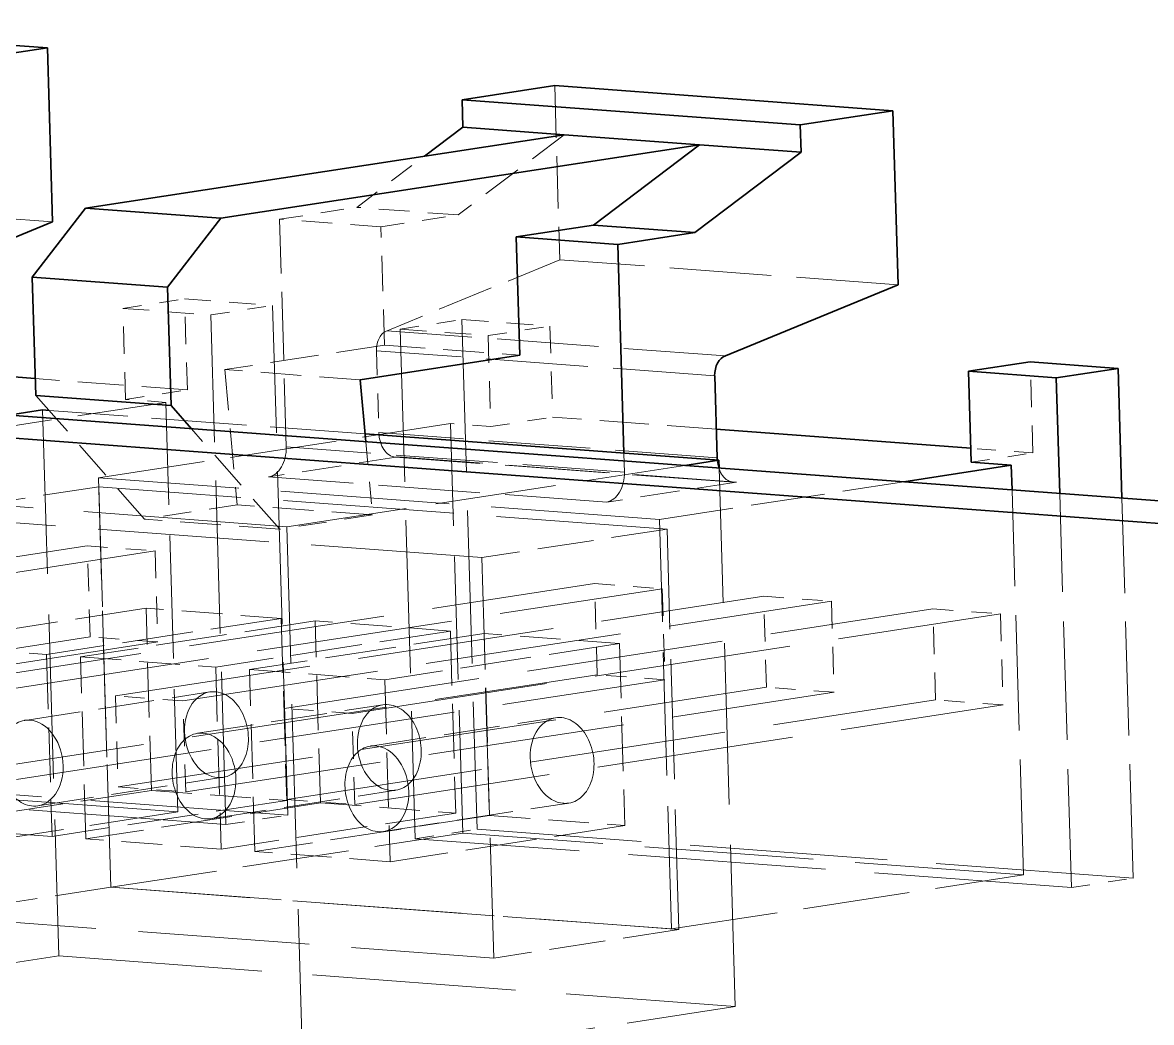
# Model space of a CAD drawing. Extents: x 23 to 417, y 3 to 294.
# Drawn here: x 337.03 to 343.19, y 155.18 to 160.64 of the extents above; entities that cross this region are included whole.
import ezdxf

# ---------------------------------------------------------------- set-up
doc = ezdxf.new("R2010")
doc.units = 0
doc.linetypes.add('DASHED', pattern=[15, 12, -3])
doc.layers.get('0').update_dxf_attribs({"lineweight": 13})

# ---------------------------------------------------------------- blocks, each defined once
blk = doc.blocks.new('BLOCK3535')
at = {"color": 7, "lineweight": 35, "ltscale": 0.09253}
for p, q in [((-30.201, 56.341), (-33.892, 56.616)), ((-20.974, 55.654), (-24.665, 55.929)), ((-21.985, 55.499), (-25.676, 55.774))]:
    blk.add_line(p, q, dxfattribs=at)
at = {"color": 7, "lineweight": 35, "ltscale": 0.025569}
for p, q in [((-31.212, 56.186), (-30.201, 56.341)), ((-25.676, 55.774), (-24.665, 55.929)), ((-21.985, 55.499), (-20.974, 55.654))]:
    blk.add_line(p, q, dxfattribs=at)
at = {"color": 7, "lineweight": 35, "ltscale": 0.047533}
for p, q in [((-30.201, 56.341), (-30.145, 54.441)), ((-20.974, 55.654), (-20.918, 53.754))]:
    blk.add_line(p, q, dxfattribs=at)
at = {"color": 7, "linetype": 'DASHED', "lineweight": 13, "ltscale": 0.047533}
blk.add_line((-24.665, 55.929), (-24.609, 54.029), dxfattribs=at)
at = {"color": 7, "lineweight": 35, "ltscale": 0.007452}
for p, q in [((-25.667, 55.476), (-25.676, 55.774)), ((-21.976, 55.201), (-21.985, 55.499))]:
    blk.add_line(p, q, dxfattribs=at)
at = {"color": 7, "lineweight": 35, "ltscale": 0.013137}
blk.add_line((-26.086, 55.159), (-25.667, 55.476), dxfattribs=at)
at = {"color": 7, "lineweight": 35, "ltscale": 0.027759}
for p, q in [((-24.56, 55.393), (-25.667, 55.476)), ((-21.976, 55.201), (-23.083, 55.283)), ((-23.135, 54.325), (-24.242, 54.407)), ((-23.977, 54.195), (-25.085, 54.278))]:
    blk.add_line(p, q, dxfattribs=at)
at = {"color": 7, "lineweight": 35, "ltscale": 0.132154}
for p, q in [((-29.785, 54.591), (-24.56, 55.393)), ((-28.308, 54.481), (-23.083, 55.283))]:
    blk.add_line(p, q, dxfattribs=at)
at = {"color": 7, "linetype": 'DASHED', "lineweight": 13, "ltscale": 0.036322}
blk.add_line((-24.56, 55.393), (-25.719, 54.517), dxfattribs=at)
at = {"color": 7, "lineweight": 35, "ltscale": 0.037012}
for p, q in [((-23.083, 55.283), (-24.56, 55.393)), ((-28.308, 54.481), (-29.785, 54.591)), ((-28.89, 53.729), (-30.367, 53.839)), ((-28.852, 52.438), (-30.328, 52.548))]:
    blk.add_line(p, q, dxfattribs=at)
at = {"color": 7, "lineweight": 35, "ltscale": 0.036322}
for p, q in [((-23.083, 55.283), (-24.242, 54.407)), ((-23.135, 54.325), (-21.976, 55.201))]:
    blk.add_line(p, q, dxfattribs=at)
at = {"color": 7, "linetype": 'DASHED', "lineweight": 13, "ltscale": 0.023186}
blk.add_line((-26.826, 54.6), (-26.086, 55.159), dxfattribs=at)
at = {"color": 7, "linetype": 'DASHED', "lineweight": 13, "ltscale": 0.09253}
for p, q in [((-30.145, 54.441), (-33.836, 54.716)), ((-20.918, 53.754), (-24.609, 54.029)), ((-22.802, 52.978), (-26.493, 53.253)), ((-22.919, 52.762), (-26.61, 53.036)), ((-22.893, 51.868), (-26.584, 52.143)), ((-23.904, 51.712), (-27.595, 51.987)), ((-22.713, 51.6), (-26.404, 51.875)), ((-22.682, 51.601), (-26.373, 51.876)), ((-24.097, 51.383), (-27.788, 51.658))]:
    blk.add_line(p, q, dxfattribs=at)
at = {"color": 7, "lineweight": 35, "ltscale": 0.02376}
for p, q in [((-30.367, 53.839), (-29.785, 54.591)), ((-28.89, 53.729), (-28.308, 54.481))]:
    blk.add_line(p, q, dxfattribs=at)
at = {"color": 7, "linetype": 'DASHED', "lineweight": 13, "ltscale": 0.021308}
for p, q in [((-27.668, 54.47), (-26.826, 54.6)), ((-26.561, 54.388), (-25.719, 54.517))]:
    blk.add_line(p, q, dxfattribs=at)
at = {"color": 7, "linetype": 'DASHED', "lineweight": 13, "ltscale": 0.027759}
for p, q in [((-25.719, 54.517), (-26.826, 54.6)), ((-26.561, 54.388), (-27.668, 54.47))]:
    blk.add_line(p, q, dxfattribs=at)
at = {"color": 7, "linetype": 'DASHED', "lineweight": 13, "ltscale": 0.062096}
blk.add_line((-27.595, 51.987), (-27.668, 54.47), dxfattribs=at)
at = {"color": 7, "lineweight": 35, "ltscale": 0.050944}
for p, q in [((-30.145, 54.441), (-32.03, 53.665)), ((-20.918, 53.754), (-22.802, 52.978))]:
    blk.add_line(p, q, dxfattribs=at)
at = {"color": 7, "linetype": 'DASHED', "lineweight": 13, "ltscale": 0.03229}
blk.add_line((-26.523, 53.097), (-26.561, 54.388), dxfattribs=at)
at = {"color": 7, "lineweight": 35, "ltscale": 0.021308}
for p, q in [((-25.085, 54.278), (-24.242, 54.407)), ((-23.977, 54.195), (-23.135, 54.325))]:
    blk.add_line(p, q, dxfattribs=at)
at = {"color": 7, "lineweight": 35, "ltscale": 0.03229}
for p, q in [((-25.046, 52.987), (-25.085, 54.278)), ((-30.328, 52.548), (-30.367, 53.839)), ((-28.852, 52.438), (-28.89, 53.729))]:
    blk.add_line(p, q, dxfattribs=at)
at = {"color": 7, "lineweight": 35, "ltscale": 0.056977}
blk.add_line((-23.91, 51.917), (-23.977, 54.195), dxfattribs=at)
at = {"color": 7, "linetype": 'DASHED', "lineweight": 13, "ltscale": 0.050944}
blk.add_line((-24.609, 54.029), (-26.493, 53.253), dxfattribs=at)
at = {"color": 7, "lineweight": 35}
for p, q in [((-51.61, 53.895), (-2.726, 50.255)), ((-52.689, 53.729), (-2.719, 50.008))]:
    blk.add_line(p, q, dxfattribs=at)
at = {"color": 7, "linetype": 'DASHED', "lineweight": 13, "ltscale": 0.017046}
for p, q in [((-29.378, 53.498), (-28.704, 53.601)), ((-28.418, 53.426), (-27.744, 53.53)), ((-26.351, 53.272), (-25.677, 53.376)), ((-25.391, 53.201), (-24.717, 53.305)), ((-29.348, 52.505), (-28.674, 52.608)), ((-25.362, 52.208), (-24.688, 52.311)), ((-20.121, 51.818), (-19.447, 51.921)), ((-28.253, 47.865), (-27.579, 47.968)), ((-26.186, 47.711), (-25.512, 47.815)), ((-19.026, 47.178), (-18.352, 47.281))]:
    blk.add_line(p, q, dxfattribs=at)
at = {"color": 7, "linetype": 'DASHED', "lineweight": 13, "ltscale": 0.024058}
for p, q in [((-28.704, 53.601), (-27.744, 53.53)), ((-29.378, 53.498), (-28.418, 53.426)), ((-25.677, 53.376), (-24.717, 53.305)), ((-26.351, 53.272), (-25.391, 53.201))]:
    blk.add_line(p, q, dxfattribs=at)
at = {"color": 7, "linetype": 'DASHED', "lineweight": 13, "ltscale": 0.024839}
for p, q in [((-28.674, 52.608), (-28.704, 53.601)), ((-29.348, 52.505), (-29.378, 53.498)), ((-24.717, 53.305), (-24.688, 52.311)), ((-25.391, 53.201), (-25.362, 52.208)), ((-19.447, 51.921), (-19.476, 52.914)), ((-29.736, 49.913), (-29.766, 50.906)), ((-29.027, 50.851), (-28.998, 49.858)), ((-24.2, 49.5), (-24.229, 50.494)), ((-23.491, 50.439), (-23.462, 49.446)), ((-22.354, 49.363), (-22.384, 50.356)), ((-21.645, 50.301), (-21.616, 49.308)), ((-20.509, 49.226), (-20.538, 50.219)), ((-19.8, 50.164), (-19.771, 49.171)), ((-29.46, 49.269), (-29.431, 48.276)), ((-28.692, 48.221), (-28.722, 49.214)), ((-27.615, 49.132), (-27.585, 48.138)), ((-26.847, 48.084), (-26.876, 49.077))]:
    blk.add_line(p, q, dxfattribs=at)
at = {"color": 7, "linetype": 'DASHED', "lineweight": 13, "ltscale": 0.139096}
for p, q in [((-27.579, 47.968), (-27.744, 53.53)), ((-28.253, 47.865), (-28.418, 53.426)), ((-25.677, 53.376), (-25.512, 47.815)), ((-26.351, 53.272), (-26.186, 47.711))]:
    blk.add_line(p, q, dxfattribs=at)
at = {"color": 7, "linetype": 'DASHED', "lineweight": 13, "ltscale": 0.044046}
blk.add_line((-26.523, 53.097), (-28.264, 52.829), dxfattribs=at)
at = {"color": 7, "lineweight": 35, "ltscale": 0.044046}
blk.add_line((-25.046, 52.987), (-26.788, 52.719), dxfattribs=at)
at = {"color": 7, "linetype": 'DASHED', "lineweight": 13, "ltscale": 0.022355}
blk.add_line((-26.61, 53.036), (-26.584, 52.143), dxfattribs=at)
at = {"color": 7, "linetype": 'DASHED', "lineweight": 13, "ltscale": 0.037012}
for p, q in [((-26.523, 53.097), (-25.046, 52.987)), ((-26.788, 52.719), (-28.264, 52.829)), ((-26.655, 51.243), (-28.132, 51.353)), ((-27.666, 51.088), (-29.143, 51.198)), ((-27.649, 50.115), (-29.125, 50.225)), ((-25.804, 49.977), (-27.28, 50.087)), ((-23.958, 49.84), (-25.434, 49.95)), ((-31.686, 49.831), (-30.21, 49.721)), ((-29.841, 49.694), (-28.365, 49.584)), ((-27.995, 49.556), (-26.519, 49.446)), ((-29.067, 48.238), (-27.59, 48.128)), ((-27.221, 48.101), (-25.745, 47.991)), ((-25.376, 47.964), (-23.899, 47.854)), ((-30.151, 47.735), (-31.628, 47.845)), ((-28.306, 47.598), (-29.782, 47.708)), ((-26.46, 47.46), (-27.937, 47.57))]:
    blk.add_line(p, q, dxfattribs=at)
at = {"color": 7, "lineweight": 35, "ltscale": 0.045016}
blk.add_line((-30.334, 52.732), (-32.13, 52.866), dxfattribs=at)
at = {"color": 7, "lineweight": 35, "ltscale": 0.017046}
for p, q in [((-20.15, 52.811), (-19.476, 52.914)), ((-19.191, 52.739), (-18.517, 52.843))]:
    blk.add_line(p, q, dxfattribs=at)
at = {"color": 7, "lineweight": 35, "ltscale": 0.024058}
for p, q in [((-19.476, 52.914), (-18.517, 52.843)), ((-20.15, 52.811), (-19.191, 52.739))]:
    blk.add_line(p, q, dxfattribs=at)
at = {"color": 7, "linetype": 'DASHED', "lineweight": 13, "ltscale": 0.041604}
blk.add_line((-28.674, 52.608), (-30.334, 52.732), dxfattribs=at)
at = {"color": 7, "linetype": 'DASHED', "lineweight": 13, "ltscale": 0.03705}
blk.add_line((-28.264, 52.829), (-28.132, 51.353), dxfattribs=at)
at = {"color": 7, "lineweight": 35, "ltscale": 0.022355}
blk.add_line((-22.919, 52.762), (-22.893, 51.868), dxfattribs=at)
at = {"color": 7, "lineweight": 35, "ltscale": 0.024839}
blk.add_line((-20.121, 51.818), (-20.15, 52.811), dxfattribs=at)
at = {"color": 7, "lineweight": 35, "ltscale": 0.031549}
blk.add_line((-19.153, 51.478), (-19.191, 52.739), dxfattribs=at)
at = {"color": 7, "lineweight": 35, "ltscale": 0.035402}
blk.add_line((-18.475, 51.427), (-18.517, 52.843), dxfattribs=at)
at = {"color": 7, "lineweight": 35, "ltscale": 0.017002}
blk.add_line((-26.788, 52.719), (-26.727, 52.042), dxfattribs=at)
at = {"color": 7, "lineweight": 35, "ltscale": 0.008487}
for p, q in [((-30.104, 52.293), (-30.328, 52.548)), ((-28.628, 52.183), (-28.852, 52.438))]:
    blk.add_line(p, q, dxfattribs=at)
at = {"color": 7, "linetype": 'DASHED', "lineweight": 13, "ltscale": 0.011011}
for p, q in [((-28.909, 52.472), (-29.348, 52.505)), ((-25.362, 52.208), (-25.801, 52.241))]:
    blk.add_line(p, q, dxfattribs=at)
at = {"color": 7, "linetype": 'DASHED', "lineweight": 13, "ltscale": 0.097164}
for p, q in [((-32.751, 51.882), (-28.909, 52.472)), ((-29.643, 51.65), (-25.801, 52.241)), ((-32.618, 47.413), (-28.777, 48.003)), ((-29.51, 47.181), (-25.669, 47.772)), ((-23.391, 46.726), (-19.549, 47.316))]:
    blk.add_line(p, q, dxfattribs=at)
at = {"color": 7, "lineweight": 35, "ltscale": 0.009441}
for p, q in [((-30.627, 52.332), (-30.254, 52.39)), ((-23.245, 51.783), (-22.872, 51.84))]:
    blk.add_line(p, q, dxfattribs=at)
at = {"color": 7, "lineweight": 35, "ltscale": 0.00174}
blk.add_line((-30.184, 52.384), (-30.254, 52.39), dxfattribs=at)
at = {"color": 7, "linetype": 'DASHED', "lineweight": 13, "ltscale": 0.149031}
for p, q in [((-30.254, 52.39), (-30.077, 46.431)), ((-27.413, 45.156), (-27.59, 51.115))]:
    blk.add_line(p, q, dxfattribs=at)
at = {"color": 7, "linetype": 'DASHED', "lineweight": 13, "ltscale": 0.086484}
blk.add_line((-26.735, 52.128), (-30.184, 52.384), dxfattribs=at)
at = {"color": 7, "linetype": 'DASHED', "lineweight": 13, "ltscale": 0.111773}
for p, q in [((-28.777, 48.003), (-28.909, 52.472)), ((-25.669, 47.772), (-25.801, 52.241)), ((-29.51, 47.181), (-29.643, 51.65)), ((-23.391, 46.726), (-23.523, 51.195))]:
    blk.add_line(p, q, dxfattribs=at)
at = {"color": 7, "linetype": 'DASHED', "lineweight": 13, "ltscale": 0.036449}
for p, q in [((-29.143, 51.198), (-30.104, 52.293)), ((-27.666, 51.088), (-28.628, 52.183))]:
    blk.add_line(p, q, dxfattribs=at)
at = {"color": 7, "linetype": 'DASHED', "lineweight": 13, "ltscale": 0.044773}
blk.add_line((-22.902, 52.178), (-24.688, 52.311), dxfattribs=at)
at = {"color": 7, "lineweight": 35, "ltscale": 0.096836}
blk.add_line((-22.872, 51.84), (-26.735, 52.128), dxfattribs=at)
at = {"color": 7, "lineweight": 35, "ltscale": 0.06961}
blk.add_line((-20.125, 51.972), (-22.902, 52.178), dxfattribs=at)
at = {"color": 7, "linetype": 'DASHED', "lineweight": 13, "ltscale": 0.020048}
blk.add_line((-26.727, 52.042), (-26.655, 51.243), dxfattribs=at)
at = {"color": 7, "linetype": 'DASHED', "lineweight": 13, "ltscale": 0.035801}
for p, q in [((-26.373, 51.876), (-27.788, 51.658)), ((-22.682, 51.601), (-24.097, 51.383))]:
    blk.add_line(p, q, dxfattribs=at)
at = {"color": 7, "linetype": 'DASHED', "lineweight": 13, "ltscale": 0.005119}
blk.add_line((-23.904, 51.712), (-23.91, 51.917), dxfattribs=at)
at = {"color": 7, "linetype": 'DASHED', "lineweight": 13, "ltscale": 0.01701}
blk.add_line((-19.447, 51.921), (-20.125, 51.972), dxfattribs=at)
at = {"color": 7, "linetype": 'DASHED', "lineweight": 13, "ltscale": 0.109884}
blk.add_line((-27.59, 51.115), (-23.245, 51.783), dxfattribs=at)
at = {"color": 7, "lineweight": 35, "ltscale": 0.002134}
blk.add_line((-22.869, 51.755), (-22.872, 51.84), dxfattribs=at)
at = {"color": 7, "linetype": 'DASHED', "lineweight": 13, "ltscale": 0.146897}
blk.add_line((-22.695, 45.881), (-22.869, 51.755), dxfattribs=at)
at = {"color": 7, "lineweight": 35, "ltscale": 0.029686}
blk.add_line((-20.855, 51.605), (-19.682, 51.785), dxfattribs=at)
at = {"color": 7, "lineweight": 35, "ltscale": 0.011011}
blk.add_line((-19.682, 51.785), (-20.121, 51.818), dxfattribs=at)
at = {"color": 7, "lineweight": 35, "ltscale": 0.00671}
blk.add_line((-19.674, 51.517), (-19.682, 51.785), dxfattribs=at)
at = {"color": 7, "linetype": 'DASHED', "lineweight": 13, "ltscale": 0.18506}
for p, q in [((-27.59, 51.115), (-34.971, 51.665)), ((-30.077, 46.431), (-22.695, 45.881))]:
    blk.add_line(p, q, dxfattribs=at)
at = {"color": 7, "linetype": 'DASHED', "lineweight": 13, "ltscale": 0.153415}
for p, q in [((-23.523, 51.195), (-29.643, 51.65)), ((-28.777, 48.003), (-34.896, 48.459)), ((-19.549, 47.316), (-25.669, 47.772)), ((-23.391, 46.726), (-29.51, 47.181))]:
    blk.add_line(p, q, dxfattribs=at)
at = {"color": 7, "linetype": 'DASHED', "lineweight": 13, "ltscale": 0.051139}
for p, q in [((-29.64, 51.551), (-31.662, 51.24)), ((-23.439, 51.089), (-25.461, 50.779)), ((-30.449, 49.001), (-28.427, 49.312)), ((-28.563, 48.861), (-26.541, 49.172)), ((-26.677, 48.72), (-24.655, 49.031)), ((-30.306, 48.07), (-28.284, 48.381)), ((-28.42, 47.929), (-26.398, 48.24)), ((-26.534, 47.789), (-24.512, 48.1)), ((-29.51, 47.181), (-31.532, 46.871)), ((-23.31, 46.72), (-25.331, 46.409))]:
    blk.add_line(p, q, dxfattribs=at)
at = {"color": 7, "linetype": 'DASHED', "lineweight": 13, "ltscale": 0.15545}
for p, q in [((-23.439, 51.089), (-29.64, 51.551)), ((-25.461, 50.779), (-31.662, 51.24)), ((-29.51, 47.181), (-23.31, 46.72)), ((-31.532, 46.871), (-25.331, 46.409))]:
    blk.add_line(p, q, dxfattribs=at)
at = {"color": 7, "linetype": 'DASHED', "lineweight": 13, "ltscale": 0.109289}
for p, q in [((-29.64, 51.551), (-29.51, 47.181)), ((-23.31, 46.72), (-23.439, 51.089)), ((-25.331, 46.409), (-25.461, 50.779))]:
    blk.add_line(p, q, dxfattribs=at)
at = {"color": 7, "linetype": 'DASHED', "lineweight": 13, "ltscale": 0.067478}
blk.add_line((-23.523, 51.195), (-20.855, 51.605), dxfattribs=at)
at = {"color": 7, "linetype": 'DASHED', "lineweight": 13, "ltscale": 0.105063}
blk.add_line((-19.549, 47.316), (-19.674, 51.517), dxfattribs=at)
at = {"color": 7, "linetype": 'DASHED', "lineweight": 13, "ltscale": 0.107547}
blk.add_line((-19.026, 47.178), (-19.153, 51.478), dxfattribs=at)
at = {"color": 7, "linetype": 'DASHED', "lineweight": 13, "ltscale": 0.103694}
blk.add_line((-18.352, 47.281), (-18.475, 51.427), dxfattribs=at)
at = {"color": 7, "linetype": 'DASHED', "lineweight": 13, "ltscale": 0.025569}
for p, q in [((-28.132, 51.353), (-29.143, 51.198)), ((-26.655, 51.243), (-27.666, 51.088))]:
    blk.add_line(p, q, dxfattribs=at)
at = {"color": 7, "linetype": 'DASHED', "lineweight": 13, "ltscale": 0.178986}
for p, q in [((-36.842, 49.819), (-29.766, 50.906)), ((-36.104, 49.764), (-29.027, 50.851)), ((-31.306, 49.406), (-24.229, 50.494)), ((-30.567, 49.351), (-23.491, 50.439)), ((-29.46, 49.269), (-22.384, 50.356)), ((-28.722, 49.214), (-21.645, 50.301)), ((-27.615, 49.132), (-20.538, 50.219)), ((-26.876, 49.077), (-19.8, 50.164)), ((-36.813, 48.826), (-29.736, 49.913)), ((-36.074, 48.771), (-28.998, 49.858)), ((-31.276, 48.413), (-24.2, 49.5)), ((-30.538, 48.358), (-23.462, 49.446)), ((-29.431, 48.276), (-22.354, 49.363)), ((-28.692, 48.221), (-21.616, 49.308)), ((-27.585, 48.138), (-20.509, 49.226)), ((-26.847, 48.084), (-19.771, 49.171))]:
    blk.add_line(p, q, dxfattribs=at)
at = {"color": 7, "linetype": 'DASHED', "lineweight": 13, "ltscale": 0.018506}
for p, q in [((-29.766, 50.906), (-29.027, 50.851)), ((-24.229, 50.494), (-23.491, 50.439)), ((-22.384, 50.356), (-21.645, 50.301)), ((-20.538, 50.219), (-19.8, 50.164)), ((-28.998, 49.858), (-29.736, 49.913)), ((-23.462, 49.446), (-24.2, 49.5)), ((-21.616, 49.308), (-22.354, 49.363)), ((-28.722, 49.214), (-29.46, 49.269)), ((-19.771, 49.171), (-20.509, 49.226)), ((-26.876, 49.077), (-27.615, 49.132)), ((-29.431, 48.276), (-28.692, 48.221)), ((-27.585, 48.138), (-26.847, 48.084))]:
    blk.add_line(p, q, dxfattribs=at)
at = {"color": 7, "linetype": 'DASHED', "lineweight": 13, "ltscale": 0.064776}
for p, q in [((-29.125, 50.225), (-31.686, 49.831)), ((-27.649, 50.115), (-30.21, 49.721)), ((-27.28, 50.087), (-29.841, 49.694)), ((-25.804, 49.977), (-28.365, 49.584)), ((-25.434, 49.95), (-27.995, 49.556)), ((-23.958, 49.84), (-26.519, 49.446)), ((-29.067, 48.238), (-31.628, 47.845)), ((-27.59, 48.128), (-30.151, 47.735)), ((-27.221, 48.101), (-29.782, 47.708)), ((-25.745, 47.991), (-28.306, 47.598)), ((-25.376, 47.964), (-27.937, 47.57)), ((-23.899, 47.854), (-26.46, 47.46))]:
    blk.add_line(p, q, dxfattribs=at)
at = {"color": 7, "linetype": 'DASHED', "lineweight": 13, "ltscale": 0.049677}
for p, q in [((-29.067, 48.238), (-29.125, 50.225)), ((-27.649, 50.115), (-27.59, 48.128)), ((-27.221, 48.101), (-27.28, 50.087)), ((-25.804, 49.977), (-25.745, 47.991)), ((-25.376, 47.964), (-25.434, 49.95)), ((-23.958, 49.84), (-23.899, 47.854)), ((-30.21, 49.721), (-30.151, 47.735)), ((-29.782, 47.708), (-29.841, 49.694)), ((-28.365, 49.584), (-28.306, 47.598)), ((-27.937, 47.57), (-27.995, 49.556)), ((-26.519, 49.446), (-26.46, 47.46))]:
    blk.add_line(p, q, dxfattribs=at)
at = {"color": 7, "linetype": 'DASHED', "lineweight": 13, "ltscale": 0.179508}
for p, q in [((-27.579, 47.968), (-34.74, 48.502)), ((-28.253, 47.865), (-35.414, 48.398)), ((-18.352, 47.281), (-25.512, 47.815)), ((-19.026, 47.178), (-26.186, 47.711))]:
    blk.add_line(p, q, dxfattribs=at)
at = {"color": 7, "linetype": 'DASHED', "lineweight": 13, "ltscale": 0.119324}
for p, q in [((-34.795, 45.706), (-30.077, 46.431)), ((-27.413, 45.156), (-22.695, 45.881))]:
    blk.add_line(p, q, dxfattribs=at)
at = {"color": 7, "linetype": 'DASHED', "lineweight": 13}
for centre, major_axis, ratio, start_param, end_param in [((-26.475, 53.057), (0.015, 0.2), 0.672343, 0.241486, 1.724386), ((-26.382, 52.174), (0.022, 0.299), 0.672343, 1.725115, 3.141714), ((-27.797, 51.956), (0.022, 0.299), 0.672343, 3.295498, 4.86588), ((-26.382, 52.174), (0.022, 0.299), 0.672343, 3.141714, 3.295498), ((-22.691, 51.899), (0.022, 0.299), 0.672343, 1.815169, 3.141714), ((-24.106, 51.682), (0.022, 0.299), 0.672343, 3.295498, 4.86588), ((-22.691, 51.899), (0.022, 0.299), 0.672343, 3.141714, 3.295498), ((-28.356, 48.846), (0.072, -0.466), 0.73149, 3.14148, 6.115982), ((-28.356, 48.846), (0.072, -0.466), 0.73149, 6.283073, 9.424666), ((-26.47, 48.706), (0.072, -0.466), 0.73149, 3.14148, 6.115982), ((-26.47, 48.706), (0.072, -0.466), 0.73149, 6.283073, 9.424666), ((-24.584, 48.565), (0.072, -0.466), 0.73149, 6.283073, 9.424666), ((-30.378, 48.536), (0.072, -0.466), 0.73149, 3.14148, 6.283073), ((-30.378, 48.536), (0.072, -0.466), 0.73149, 2.974389, 3.14148), ((-30.378, 48.536), (0.072, -0.466), 0.73149, 6.283073, 9.257575), ((-24.584, 48.565), (0.072, -0.466), 0.73149, 3.14148, 6.115982), ((-28.492, 48.395), (0.072, -0.466), 0.73149, 3.14148, 6.283073), ((-28.492, 48.395), (0.072, -0.466), 0.73149, 2.974389, 3.14148), ((-28.492, 48.395), (0.072, -0.466), 0.73149, 6.283073, 9.257575), ((-26.606, 48.255), (0.072, -0.466), 0.73149, 3.14148, 6.283073), ((-26.606, 48.255), (0.072, -0.466), 0.73149, 2.974389, 3.14148), ((-26.606, 48.255), (0.072, -0.466), 0.73149, 6.283073, 9.257575), ((-28.356, 48.846), (0.072, -0.466), 0.73149, 6.115982, 6.283073), ((-26.47, 48.706), (0.072, -0.466), 0.73149, 6.115982, 6.283073), ((-24.584, 48.565), (0.072, -0.466), 0.73149, 6.115982, 6.283073)]:
    blk.add_ellipse(centre, major_axis=major_axis, ratio=ratio, start_param=start_param, end_param=end_param, dxfattribs=at)
at = {"color": 7, "lineweight": 35}
for centre, major_axis, start_param, end_param in [((-22.784, 52.782), (0.015, 0.2), 0.241486, 1.724386), ((-22.691, 51.899), (0.022, 0.299), 1.725115, 1.815169)]:
    blk.add_ellipse(centre, major_axis=major_axis, ratio=0.672343, start_param=start_param, end_param=end_param, dxfattribs=at)

msp = doc.modelspace()

# ---------------------------------------------------------------- block references
at = {"lineweight": 0, "xscale": 0.5, "yscale": 0.5, "zscale": 0.5}
msp.add_blockref('BLOCK3535', (352.2652, 132.3303), dxfattribs=at)

doc.saveas('drawing.dxf')
